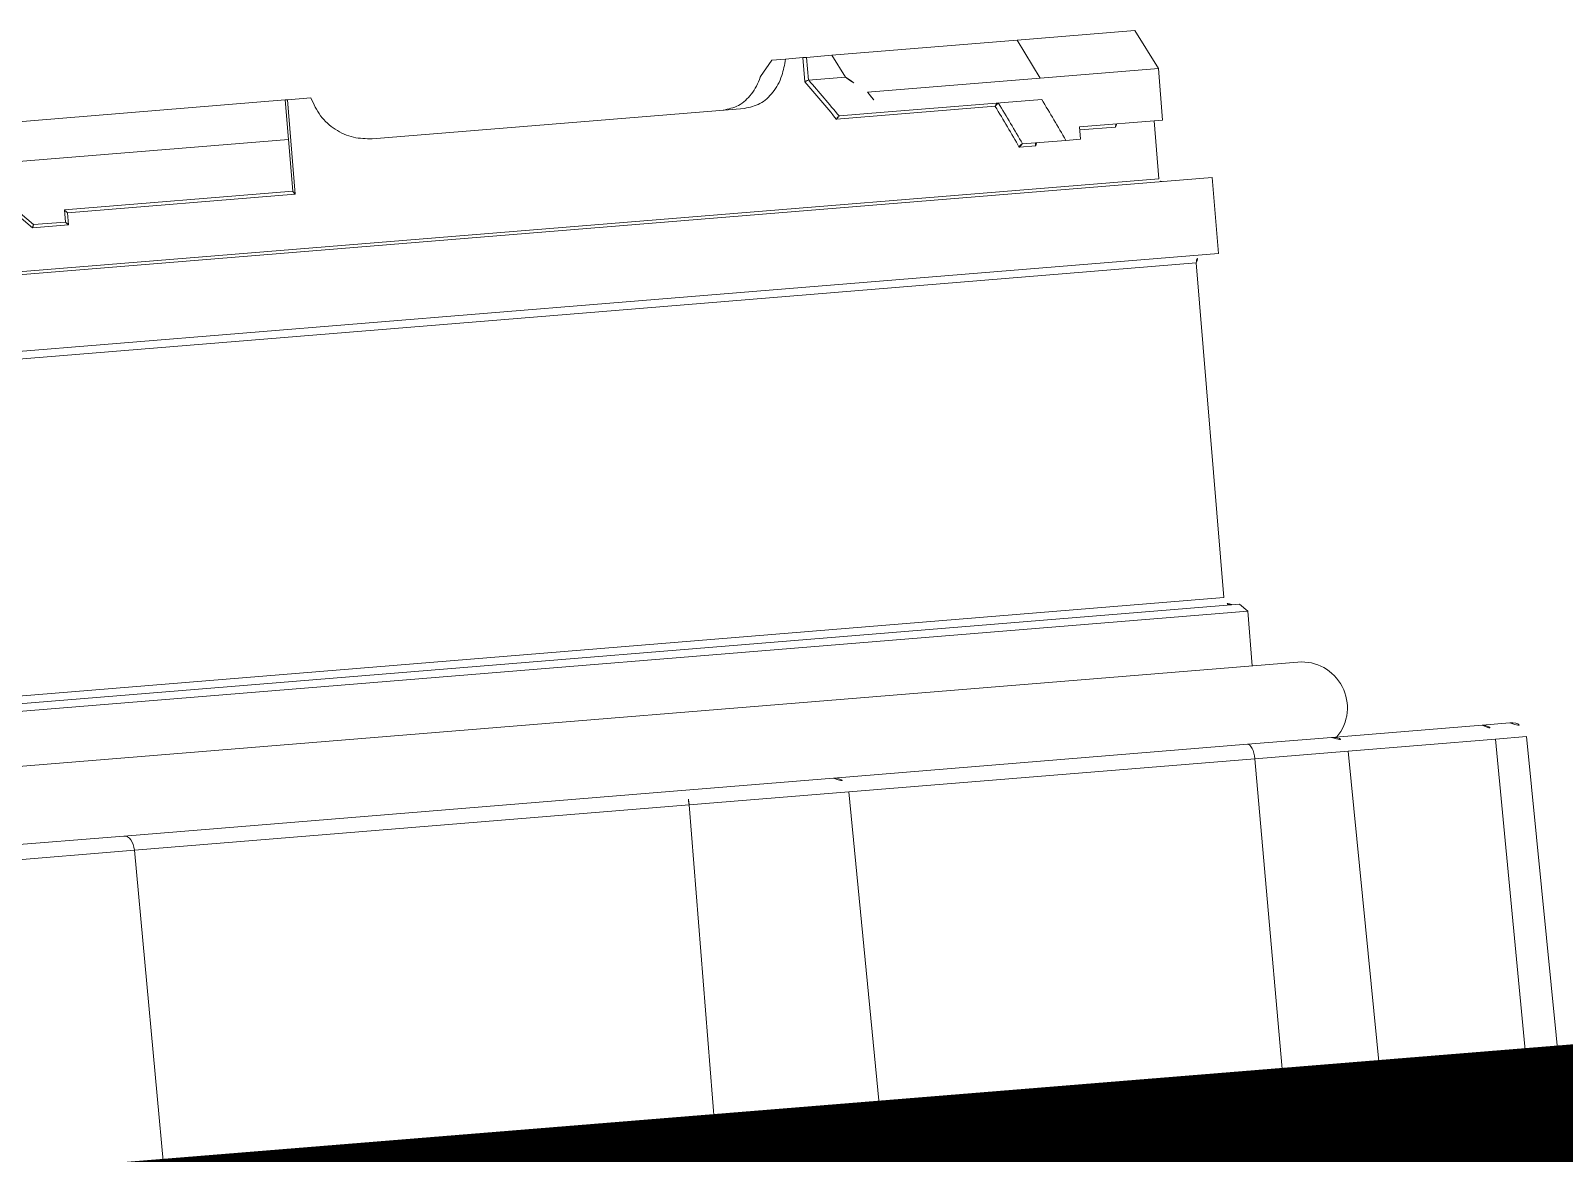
# Model space of a CAD drawing. Header units: metres. Extents: x 1956498 to 1957612, y 2277909 to 2278547.
# Drawn here: x 1957465.7182 to 1957465.8187, y 2278069.4597 to 2278069.5332 of the extents above; entities that cross this region are included whole.
import ezdxf
from ezdxf.enums import TextEntityAlignment as Align

# ---------------------------------------------------------------- set-up
doc = ezdxf.new("R2010")
doc.units = ezdxf.units.M
doc.layers.add('UBS-100-Postes', color=8, linetype='Continuous')
doc.layers.add('UBS_400_DETAIL POSTE HTA TOOLKIT UBS', color=7, linetype='Continuous')
doc.styles.get("Standard").update_dxf_attribs({"font": 'verdana.ttf'})

# ---------------------------------------------------------------- blocks, each defined once
blk = doc.blocks.new('PdL')
at = {"color": 7, "transparency": 33554687, "const_width": 0.05}
blk.add_lwpolyline([(0.09904, 2.32454), (5.09826, 2.32264), (5.09643, -0.25999), (0.09722, -0.25808)], close=True, dxfattribs=at)
at = {"color": 7, "transparency": 33554687}
blk.add_attdef('NUMERO', text='', height=1, dxfattribs=at).set_placement((3.83339, 0.9778), align=Align.MIDDLE_LEFT)
blk = doc.blocks.new('HSI 150 D3.58 PROFIL')
at = {"color": 3, "linetype": 'Continuous', "lineweight": 15}
for p, q in [((-43.1, 71.41), (-43.1, -94.59)), ((-75.2, -91.59), (-75.2, 68.41)), ((-70.2, -51.59), (-70.2, 68.41)), ((-46.7, 68.41), (-46.7, -91.59)), ((-47.2, -91.09), (-47.2, 67.91)), ((-69.7, 66.91), (-69.7, -50.84)), ((-47.7, -90.09), (-47.7, 66.91)), ((-75.4, -88.09), (-75.4, 64.91)), ((-37.02, -5.54), (-37.02, -17.65)), ((-38, -17.04), (-38, -6.15)), ((-85.2, -31.49), (-85.2, -11.59)), ((-82.6, -11.59), (-82.6, -31.49)), ((-81.2, -11.59), (-78.4, -14.39)), ((-81, -11.51), (-78.2, -14.31)), ((-78.4, -14.39), (-78.4, -16.49)), ((-78.2, -14.31), (-78.2, -16.68)), ((-78.4, -16.49), (-79.2, -16.49)), ((-79.2, -16.49), (-79.2, -31.49)), ((-79, -16.68), (-79, -31.64)), ((-78.2, -16.68), (-79, -16.68)), ((-38, -54.22), (-38, -17.04)), ((-37.02, -17.65), (-1.02, -18.03)), ((-37.02, -17.65), (-37.02, -54.09)), ((-82.6, -31.49), (-85.2, -31.49)), ((-85.2, -31.64), (-85.2, -31.49)), ((-85.2, -33.18), (-85.2, -31.64)), ((-79, -31.64), (-85.2, -31.64)), ((-79.2, -31.49), (-82.6, -31.49)), ((-82.2, -36.95), (-82.2, -61.42)), ((-69.7, -50.84), (-69.7, -90.09)), ((-70.2, -91.59), (-70.2, -51.59)), ((-38, -63.66), (-38, -54.22)), ((-37.02, -54.09), (-1.02, -54.02)), ((-37.02, -54.09), (-37.02, -64.58)), ((-84.2, -62.64), (-85.2, -63.46)), ((-85.2, -63.46), (-85.2, -64.36)), ((-38, -90.87), (-38, -63.66)), ((-85.2, -65.51), (-85.2, -64.36)), ((-37.02, -64.58), (-1.02, -65.16)), ((-37.02, -64.58), (-37.02, -91.26)), ((-85.2, -65.51), (-83.61, -65.51)), ((-85.2, -65.75), (-85.2, -65.51)), ((-83.7, -65.75), (-85.2, -65.75)), ((-85.2, -65.75), (-85.2, -67.41)), ((-83.7, -65.76), (-83.7, -65.75)), ((-83.7, -68.18), (-83.7, -65.76)), ((-85.2, -67.41), (-83.7, -68.18)), ((-85.2, -79.58), (-85.2, -67.41)), ((-81.2, -67.59), (-81.19, -67.56)), ((-81.2, -67.59), (-81.2, -70.52)), ((-81, -67.38), (-81, -77.8)), ((-82.6, -69.54), (-82.6, -80.88)), ((-81.2, -70.52), (-81.2, -80.88)), ((-78.2, -79.16), (-78.2, -80.24)), ((-82.6, -80.88), (-85.2, -79.58)), ((-85.2, -87.31), (-85.2, -79.58)), ((-78.4, -79.37), (-78.4, -79.38)), ((-78.4, -79.38), (-78.4, -82.23)), ((-78.2, -80.24), (-78.35, -80.24)), ((-82.6, -80.88), (-82.6, -88.65)), ((-78.4, -82.23), (-78.4, -83.2)), ((-78.4, -83.2), (-79.2, -83.2)), ((-79.2, -83.2), (-79.2, -88.65)), ((-79, -83.2), (-79, -85.55)), ((-79, -85.55), (-79.08, -85.55)), ((-82.6, -88.65), (-85.2, -87.31)), ((-79.2, -88.09), (-75.4, -88.09)), ((-79.2, -88.65), (-82.6, -88.65)), ((-69.7, -90.09), (-47.7, -90.09)), ((-47.2, -91.09), (-46.7, -91.59)), ((-38, -96.39), (-38, -90.87)), ((-37.02, -91.26), (-1.02, -91.5)), ((-37.02, -91.26), (-37.02, -97.39)), ((-75.2, -91.59), (-70.2, -91.59)), ((-46.7, -91.59), (-43.1, -91.59)), ((-38, -106.28), (-38, -96.39)), ((-37.02, -97.39), (-1.02, -98.02)), ((-37.02, -97.39), (-37.02, -107.08)), ((-38, -108.11), (-38, -106.28)), ((-37.02, -107.08), (-1.02, -107.58)), ((-37.02, -107.08), (-37.02, -109.11)), ((-37.02, -109.11), (-1.02, -109.74))]:
    blk.add_line(p, q, dxfattribs=at)
at = {"color": 3, "linetype": 'Continuous', "lineweight": 15, "flags": 128}
for points in [[(-38, -17.04), (-37.98, -17.16), (-37.93, -17.27), (-37.84, -17.38), (-37.71, -17.47), (-37.56, -17.54), (-37.39, -17.6), (-37.21, -17.63), (-37.02, -17.65)], [(-38, -90.87), (-37.98, -90.94), (-37.93, -91.02), (-37.84, -91.08), (-37.71, -91.14), (-37.56, -91.19), (-37.39, -91.23), (-37.21, -91.25), (-37.02, -91.26)]]:
    blk.add_lwpolyline(points, dxfattribs=at)
at = {"color": 3, "linetype": 'Continuous', "lineweight": 15}
for centre, radius, start, end in [((-37.26, -56.14), 2.06, 83.3535, 111.1343), ((-37.04, -63.62), 0.962, 182.3755, 271.2938), ((-75.4, -88.29), 0.2, 0, 90), ((-69.7, -90.59), 0.5, 90, 180), ((-47.7, -90.59), 0.5, 0, 90), ((-40.1, -94.59), 3, 180, 314.427), ((-37, -96.39), 1, 180, 269), ((-37.1, -106.17), 0.912, 187.0477, 274.8807), ((-37, -108.11), 1, 180, 269)]:
    blk.add_arc(centre, radius, start, end, dxfattribs=at)
for centre, major_axis, ratio, start_param, end_param in [((-63.66, -11.67), (-66.42, 66.42), 0.57735, 1.83003, 1.863686), ((-63.51, -11.59), (66.51, -66.16), 0.577346, 4.96857, 5.003767), ((14.89, -50.94), (126.66, -98.9), 0.508568, 4.281703, 4.293302), ((-63.8, -11.59), (-69.28, 69.28), 0.57735, 1.857152, 1.875143), ((-81.06, -11.67), (-66.42, 66.42), 0.57735, 2.092551, 2.129064), ((-80.91, -11.59), (66.51, -66.16), 0.577346, 5.232647, 5.26916), ((-81.2, -11.59), (-69.28, 69.28), 0.57735, 2.094395, 2.129402)]:
    blk.add_ellipse(centre, major_axis=major_axis, ratio=ratio, start_param=start_param, end_param=end_param, dxfattribs=at)
for points, knots in [([(-78.2, -14.31), (-78.2, -14.31), (-78.22, -14.31), (-78.26, -14.33), (-78.31, -14.36), (-78.36, -14.38), (-78.39, -14.39), (-78.39, -14.39), (-78.4, -14.39)], [0, 0, 0, 0, 0.010319, 0.195789, 0.410774, 0.611219, 0.805497, 1, 1, 1, 1]), ([(-79, -16.68), (-79, -16.68), (-79.01, -16.67), (-79.05, -16.63), (-79.11, -16.57), (-79.16, -16.52), (-79.19, -16.5), (-79.19, -16.5), (-79.2, -16.49)], [0, 0, 0, 0, 0.0077, 0.171331, 0.477284, 0.698976, 0.849037, 1, 1, 1, 1]), ([(-78.2, -16.68), (-78.2, -16.68), (-78.21, -16.67), (-78.25, -16.63), (-78.31, -16.57), (-78.36, -16.52), (-78.39, -16.5), (-78.39, -16.5), (-78.4, -16.49)], [0, 0, 0, 0, 0.0077, 0.171331, 0.477284, 0.698976, 0.849037, 1, 1, 1, 1]), ([(-79, -31.64), (-79, -31.64), (-79.01, -31.63), (-79.06, -31.59), (-79.12, -31.54), (-79.17, -31.5), (-79.18, -31.5), (-79.19, -31.49)], [0, 0, 0, 0, 0.008646, 0.221292, 0.557441, 0.801601, 1, 1, 1, 1]), ([(-85.2, -33.18), (-84.78, -33.33), (-83.93, -33.64), (-82.96, -34.57), (-82.32, -35.71), (-82.24, -36.55), (-82.2, -36.95)], [0, 0, 0, 0, 0.251499, 0.502807, 0.75884, 1, 1, 1, 1]), ([(-82.2, -60.02), (-82.24, -60.37), (-82.33, -61.07), (-83.05, -61.99), (-83.77, -62.45), (-84.18, -62.63), (-84.2, -62.64)], [0, 0, 0, 0, 0.329398, 0.658814, 0.986935, 1, 1, 1, 1]), ([(-82.2, -61.42), (-82.24, -61.77), (-82.33, -62.48), (-83.05, -63.39), (-84.03, -64.06), (-84.83, -64.27), (-85.2, -64.36)], [0, 0, 0, 0, 0.261818, 0.523649, 0.784526, 1, 1, 1, 1]), ([(-83.61, -65.51), (-83.61, -65.51), (-83.62, -65.52), (-83.64, -65.56), (-83.67, -65.62), (-83.69, -65.69), (-83.69, -65.73), (-83.7, -65.75)], [0, 0, 0, 0, 0.012189, 0.262735, 0.51713, 0.758311, 1, 1, 1, 1]), ([(-81, -67.38), (-81, -67.38), (-81, -67.39), (-81.03, -67.4), (-81.08, -67.42), (-81.14, -67.46), (-81.18, -67.51), (-81.19, -67.54), (-81.19, -67.56)], [0, 0, 0, 0, 0.011546, 0.078163, 0.326153, 0.557141, 0.778385, 1, 1, 1, 1]), ([(-81, -77.8), (-81, -77.8), (-81.02, -77.81), (-81.06, -77.82), (-81.11, -77.86), (-81.16, -77.91), (-81.19, -77.96), (-81.19, -78), (-81.2, -78.02)], [0, 0, 0, 0, 0.010321, 0.195424, 0.410527, 0.611067, 0.805421, 1, 1, 1, 1]), ([(-78.2, -79.16), (-78.2, -79.16), (-78.22, -79.16), (-78.26, -79.18), (-78.31, -79.21), (-78.36, -79.26), (-78.39, -79.32), (-78.39, -79.36), (-78.4, -79.37)], [0, 0, 0, 0, 0.010319, 0.195789, 0.410774, 0.611219, 0.805497, 1, 1, 1, 1]), ([(-78.2, -80.24), (-78.2, -80.24), (-78.21, -80.24), (-78.25, -80.22), (-78.31, -80.22), (-78.36, -80.24), (-78.39, -80.28), (-78.39, -80.31), (-78.4, -80.32)], [0, 0, 0, 0, 0.0077, 0.171331, 0.477284, 0.698976, 0.849037, 1, 1, 1, 1]), ([(-79, -85.55), (-79, -85.55), (-79.01, -85.55), (-79.06, -85.54), (-79.12, -85.56), (-79.17, -85.59), (-79.18, -85.63), (-79.19, -85.65)], [0, 0, 0, 0, 0.0086458, 0.2212919, 0.5574409, 0.8016011, 1, 1, 1, 1])]:
    blk.add_open_spline(points, degree=3, knots=knots, dxfattribs=at)
blk = doc.blocks.new('UBS_PDL C1752')
at = {"xscale": -0.001, "yscale": 0.001, "zscale": 0.001, "rotation": 270}
blk.add_blockref('HSI 150 D3.58 PROFIL', (-2.20684, -1.30888), dxfattribs=at)

msp = doc.modelspace()

# ---------------------------------------------------------------- block references
at = {"layer": 'UBS-100-Postes', "transparency": 33554687, "rotation": 4.67003081057383}
msp.add_blockref('PdL', (1957461.12698, 2278066.728), dxfattribs=at)
at = {"layer": 'UBS_400_DETAIL POSTE HTA TOOLKIT UBS', "transparency": 33554687, "rotation": 184.6700307831418}
msp.add_blockref('UBS_PDL C1752', (1957463.61751, 2278067.95701), dxfattribs=at)

doc.saveas('drawing.dxf')
